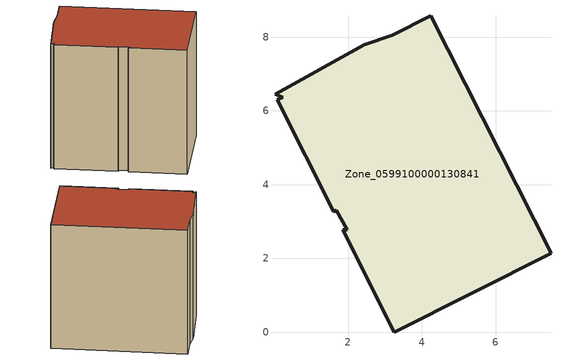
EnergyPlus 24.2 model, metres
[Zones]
Zone_0599100000130841
 floor ground (C_G): 3.25,0 1.85,2.78 1.97,2.78 1.68,3.31 1.6,3.27 0.07,6.3 0.23,6.38 0.01,6.45 2.44,7.79 3.19,8.05 4.24,8.58 7.5,2.14 z2.62
 wall outside (C_F): 7.5,2.14 4.24,8.58 3.19,8.05 2.44,7.79 0.01,6.45 0.23,6.38 0.07,6.3 1.6,3.27 1.68,3.31 1.97,2.78 1.85,2.78 3.25,0 7.5,2.14 z2.62:9.81
 roof outside (C_R): 1.68,3.31 1.97,2.78 1.85,2.78 3.25,0 7.5,2.14 4.24,8.58 3.19,8.05 2.44,7.79 0.01,6.45 0.23,6.38 0.07,6.3 1.6,3.27 z9.81
[BUILDING]
Pand.0599100000130841: North Axis=0; Terrain=City; Loads Convergence Tolerance Value=0.04; Temperature Convergence Tolerance Value=0.4; Solar Distribution=FullExterior; Maximum Number of Warmup Days=25; Minimum Number of Warmup Days=1
[Site:Location]
Rotterdam.The.Hague.AP_ZH_NLD Design_Conditions: Latitude=51.96; Longitude=4.45; Time Zone=1; Elevation=-4.5
[SITE:GROUNDTEMPERATURE:BUILDINGSURFACE]
18, 18, 18, 18, 18, 18, 18, 18, 18, 18, 18, 18
[MATERIAL] Thermal Absorptance=0.9; Solar Absorptance=0.7; Visible Absorptance=0.7
Name | Roughness | Thickness | Conductivity | Density | Specific Heat
G.TC.1946 | MediumSmooth | 0.15 | 1 | 540 | 1210
F.TC.1946 | Rough | 0.3 | 0.857143 | 1920 | 840
R.TC.1946 | MediumRough | 0.2 | 0.909091 | 1500 | 1000
[CONSTRUCTION]
C_G: G.TC.1946
C_F: F.TC.1946
C_R: R.TC.1946
[ZONE]
Zone_0599100000130841: Type=1; Multiplier=1; Ceiling Height=Autocalculate; Volume=Autocalculate; Floor Area=autocalculate; Part of Total Floor Area=Yes
[ZONEINFILTRATION:DESIGNFLOWRATE]
Infil_Zone_0599100000130841: Zone or ZoneList or Space or SpaceList=Zone_0599100000130841; Schedule=AlwaysOn; Design Flow Rate Calculation Method=Flow/Area; Flow Rate per Floor Area=0.003; Constant Term Coefficient=1; Temperature Term Coefficient=0; Velocity Term Coefficient=0; Velocity Squared Term Coefficient=0
[HVACTEMPLATE:ZONE:IDEALLOADSAIRSYSTEM]
Zone_0599100000130841: Maximum Heating Supply Air Temperature=50; Minimum Cooling Supply Air Temperature=13; Maximum Heating Supply Air Humidity Ratio=0.0156; Minimum Cooling Supply Air Humidity Ratio=0.0077; Heating Limit=NoLimit; Cooling Limit=NoLimit; Dehumidification Control Type=ConstantSensibleHeatRatio; Cooling Sensible Heat Ratio=0.7; Dehumidification Setpoint=60; Humidification Control Type=None; Humidification Setpoint=30; Outdoor Air Method=None; Outdoor Air Flow Rate per Person=0.00944; Outdoor Air Flow Rate per Zone Floor Area=0; Outdoor Air Flow Rate per Zone=0; Demand Controlled Ventilation Type=None; Outdoor Air Economizer Type=NoEconomizer; Heat Recovery Type=None; Sensible Heat Recovery Effectiveness=0.7; Latent Heat Recovery Effectiveness=0.65
[ZONECONTROL:THERMOSTAT]
ThermostatControl_Zone_0599100000130841: Zone or ZoneList=Zone_0599100000130841; Control Type Schedule=DualSetpointControlType; Control 1=Thermostat_Zone_0599100000130841; Temperature Difference Between Cutout And Setpoint=0
[THERMOSTATSETPOINT:DUALSETPOINT]
Thermostat_Zone_0599100000130841: Heating Setpoint Temperature Schedule=HeatingSetpoint_Zone_0599100000130841; Cooling Setpoint Temperature Schedule=CoolingSetpoint_Zone_0599100000130841
[SCHEDULE:COMPACT]
HeatingSetpoint_Zone_0599100000130841: Through: 12/31, For: AllDays, Until: 24:00, 21
CoolingSetpoint_Zone_0599100000130841: Through: 12/31, For: AllDays, Until: 24:00, 24
DualSetpointControlType: Through: 12/31, For: AllDays, Until: 24:00, 4
AlwaysOn: Through: 12/31, For: AllDays, Until: 24:00, 1
